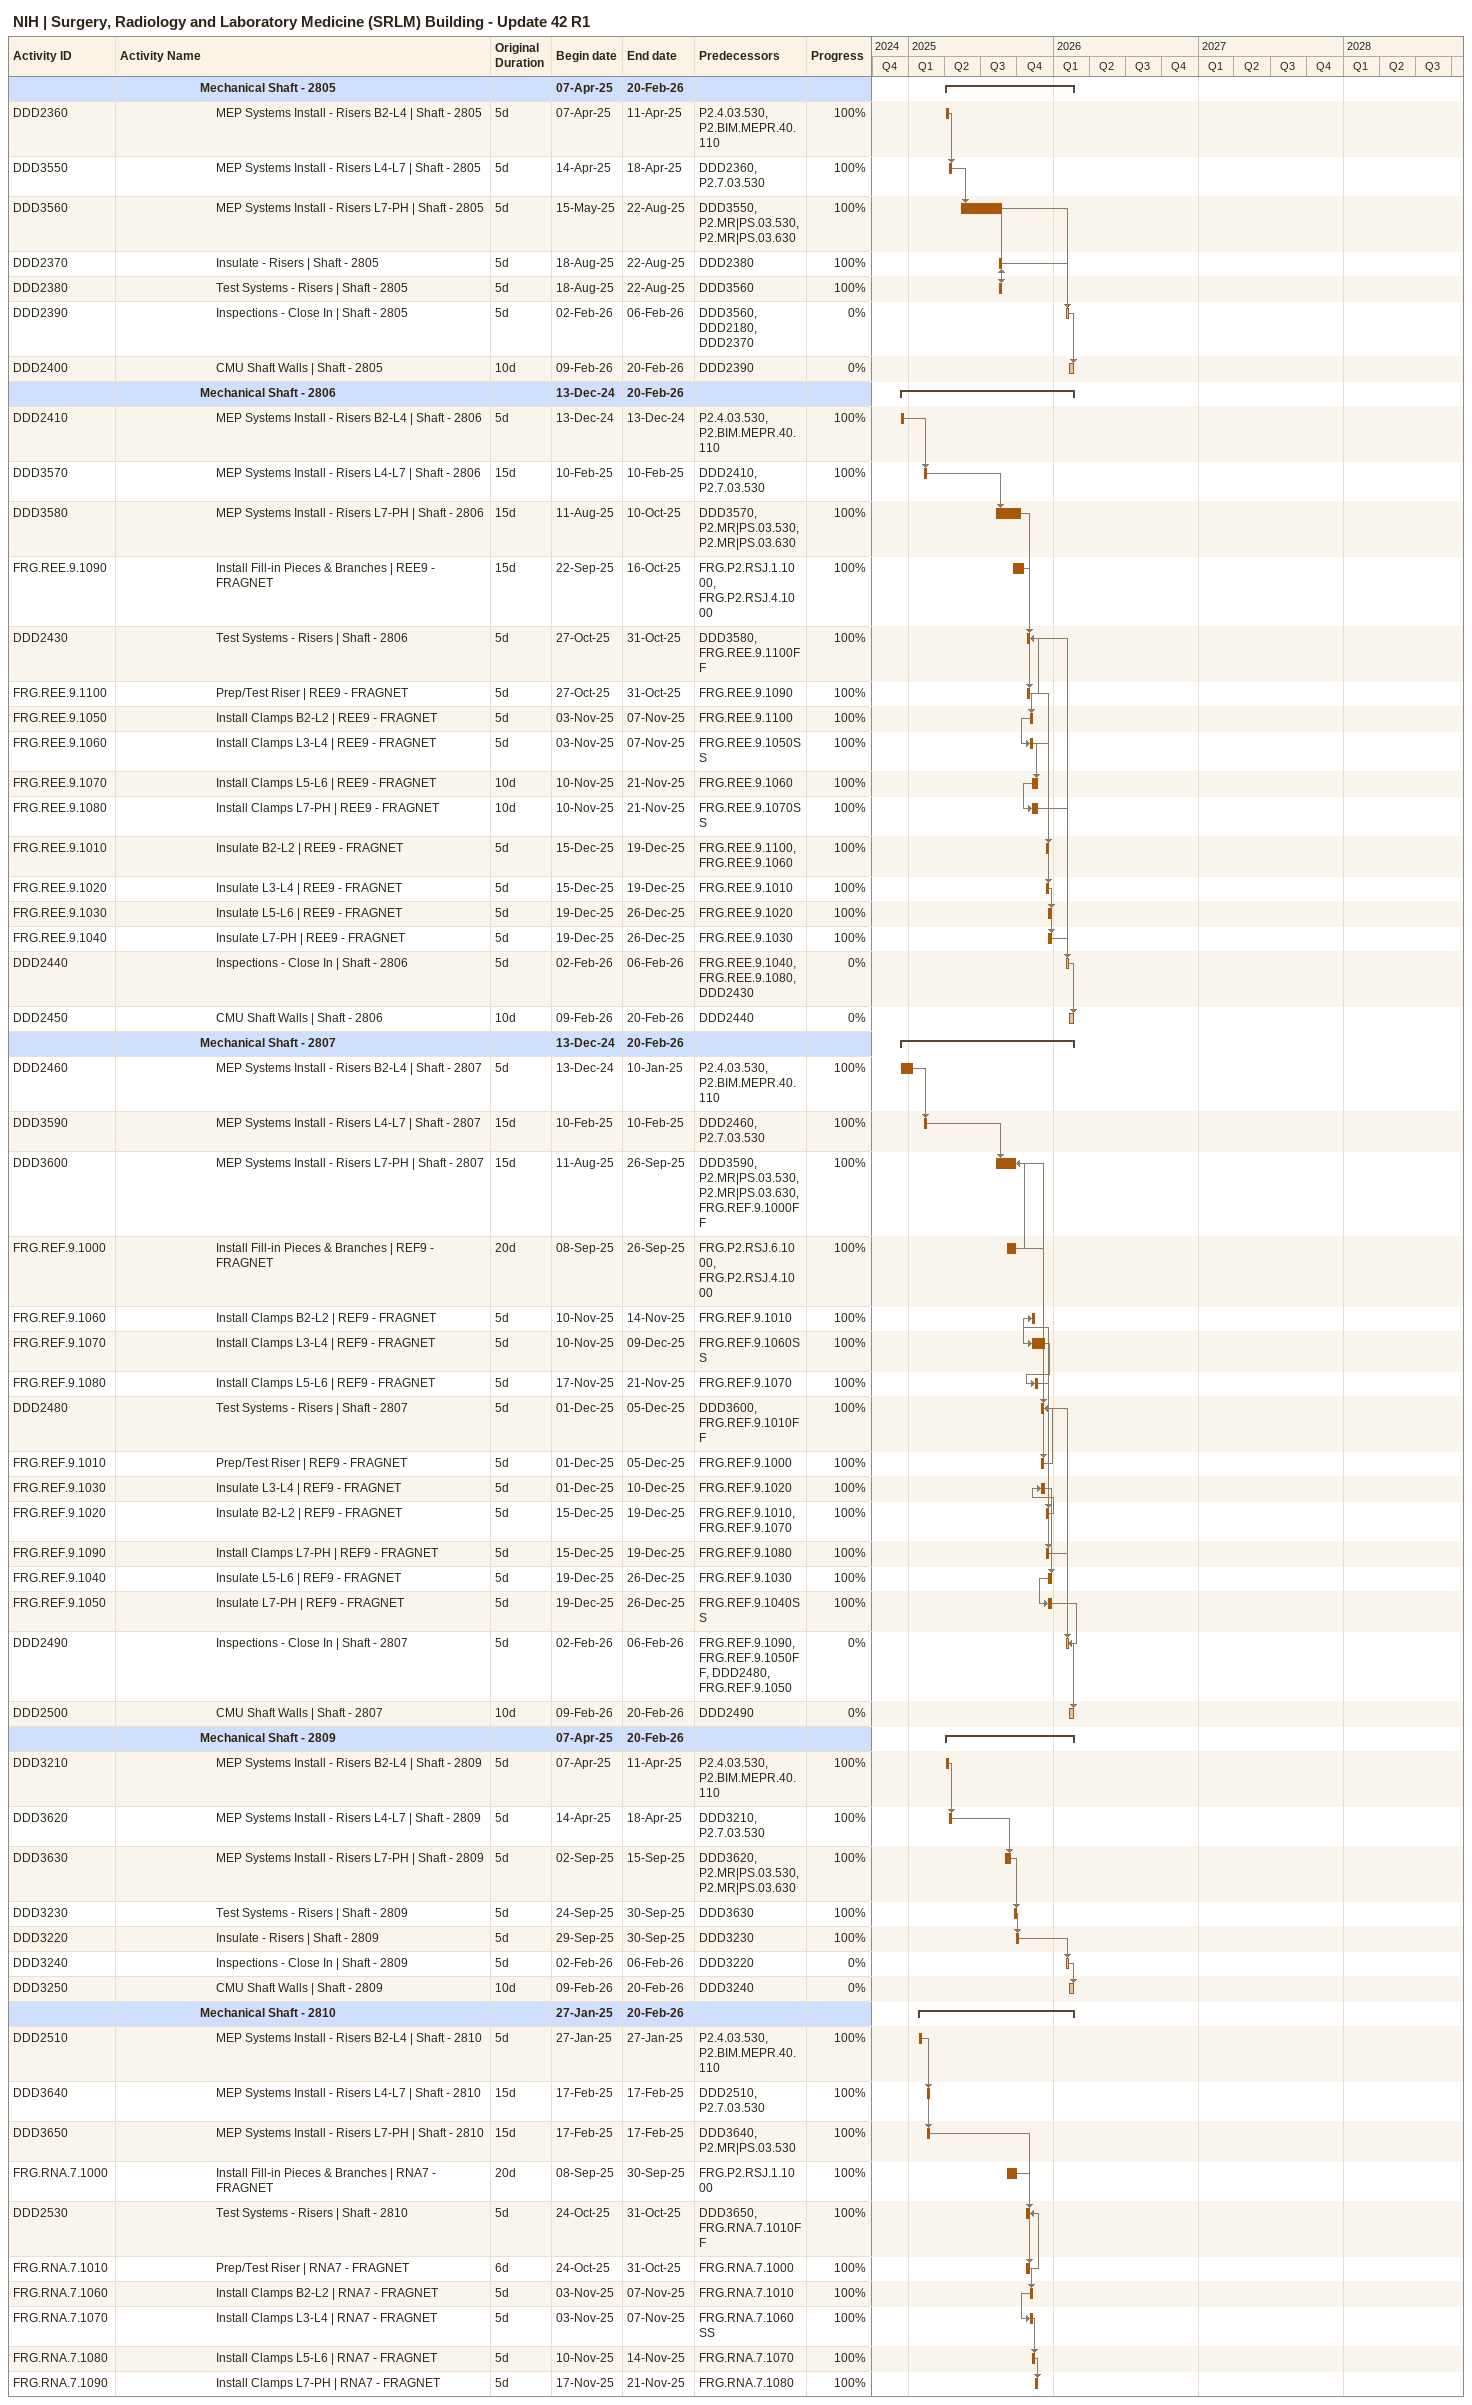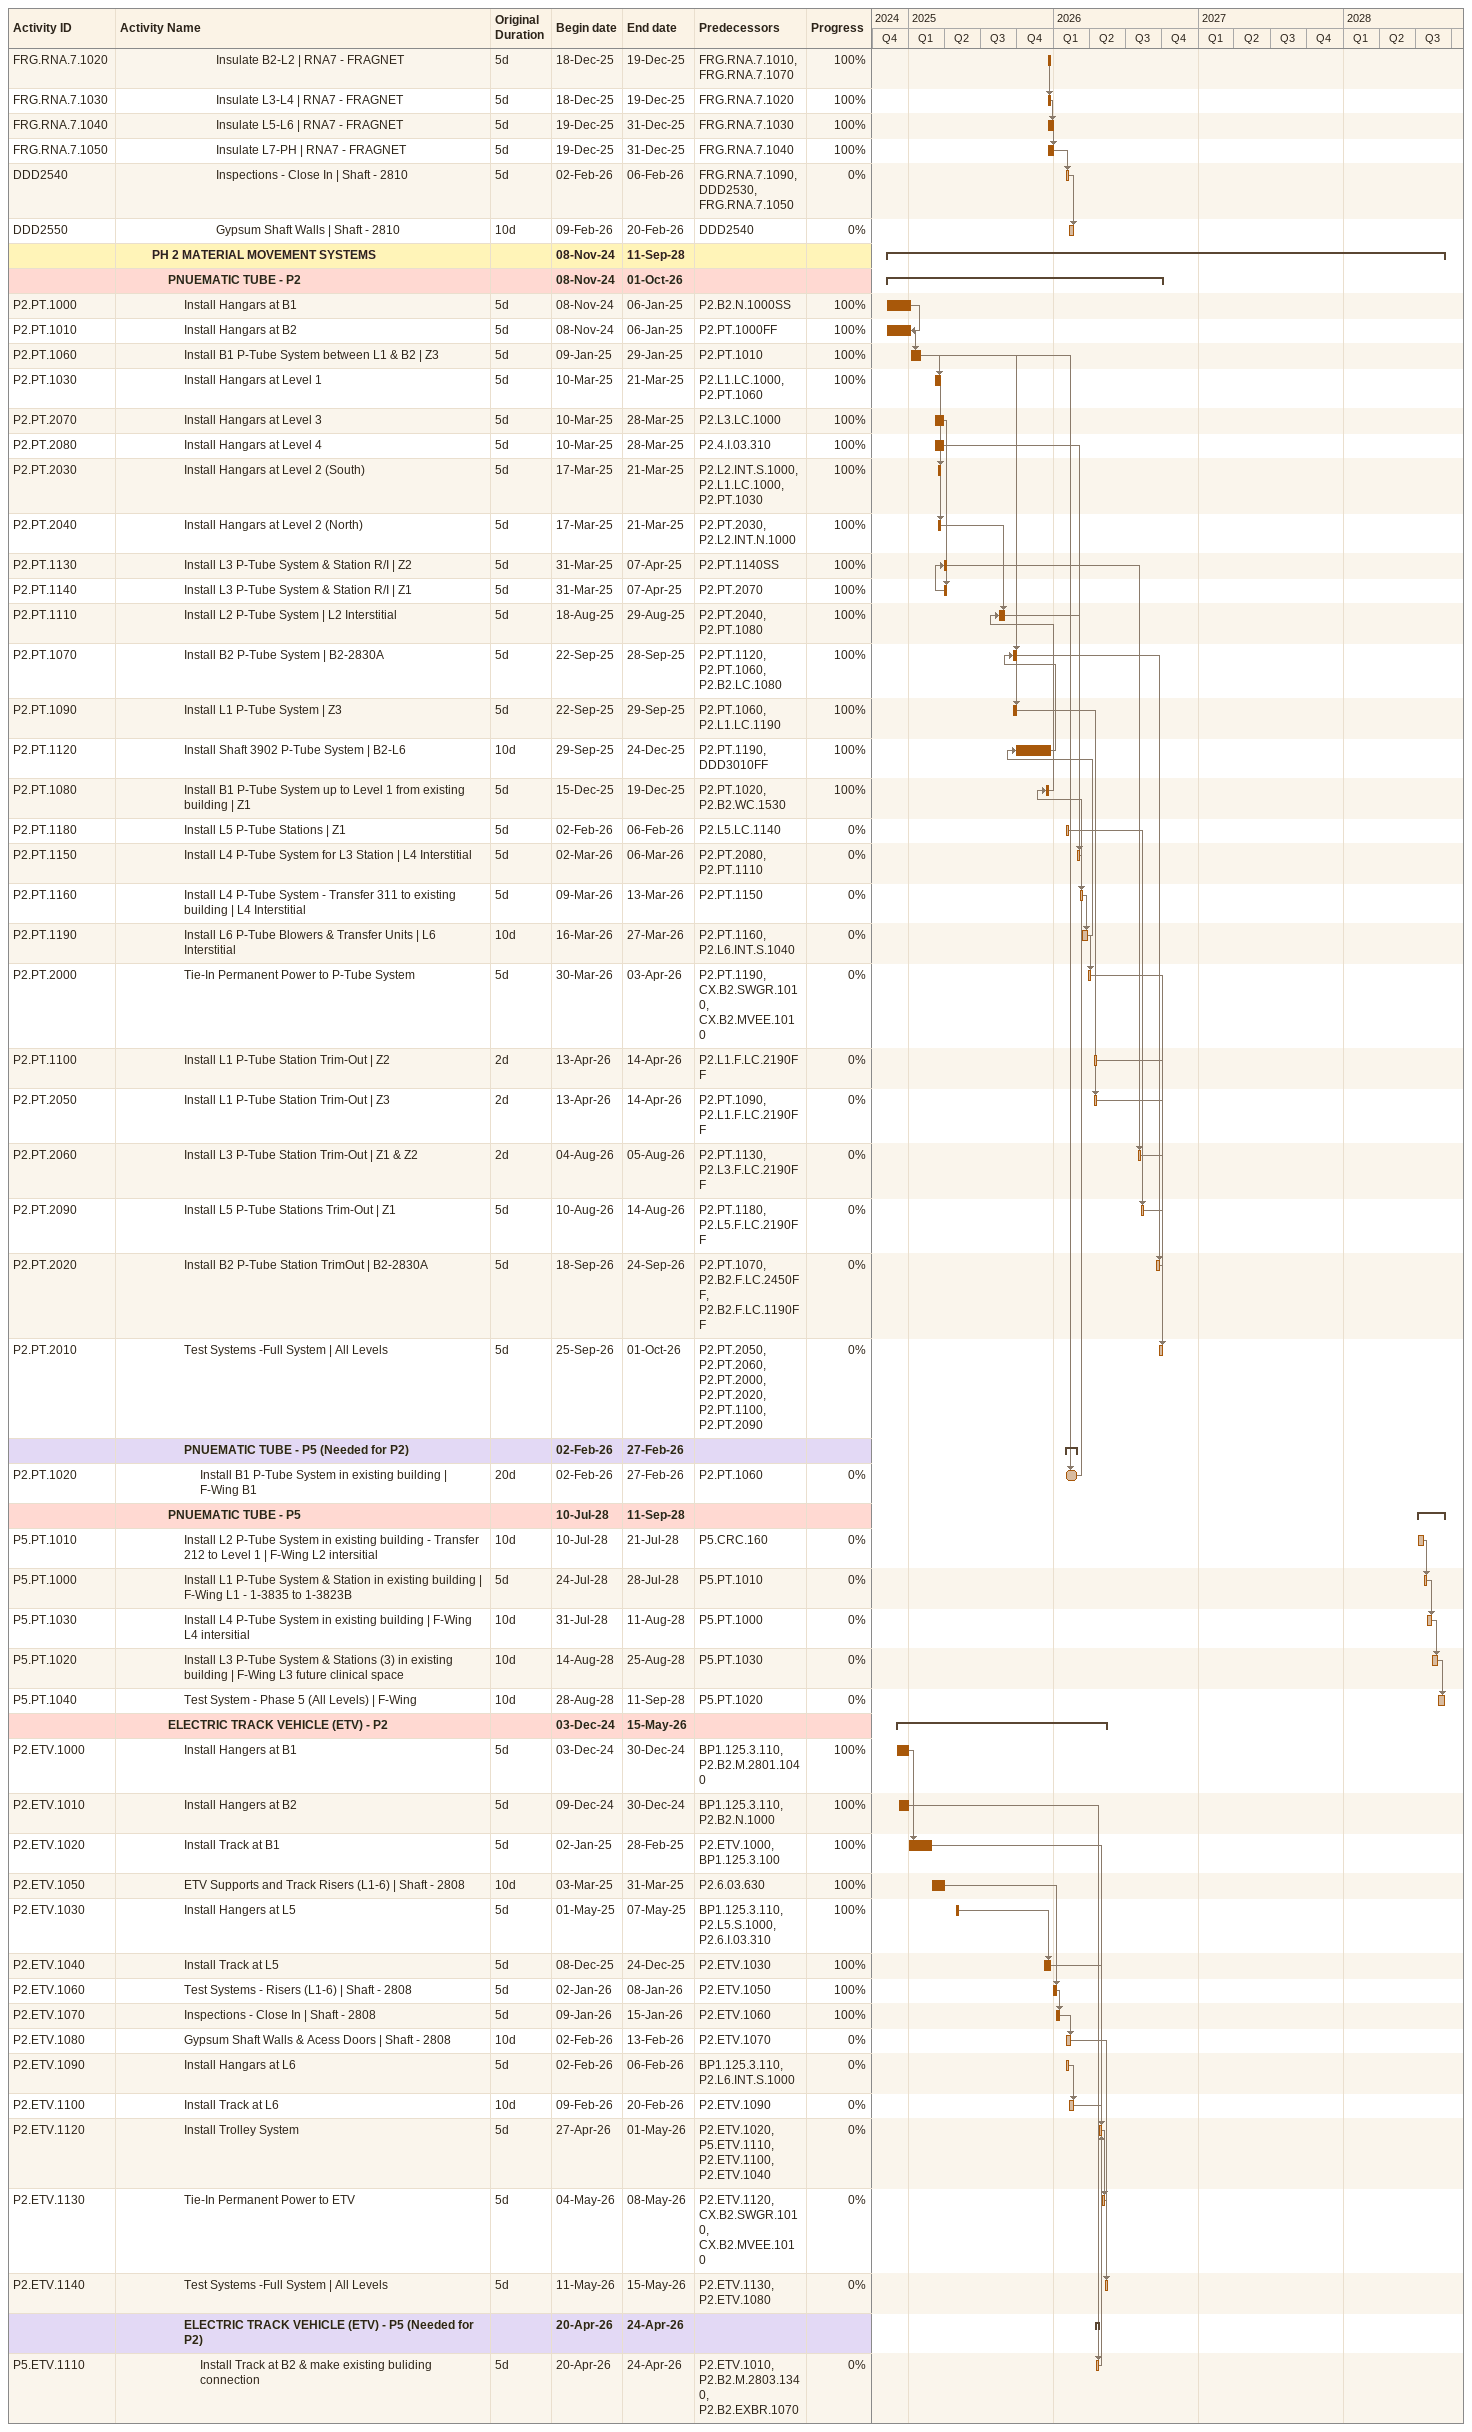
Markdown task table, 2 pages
NIH | Surgery, Radiology and Laboratory Medicine (SRLM) Building - Update 42 R1

| ID | Level | Task | Original duration | Start | Finish | Predecessors | % complete |
|---|---|---|---|---|---|---|---|
|  | 6 | **Mechanical Shaft - 2805** |  | 2025-04-07 | 2026-02-20 |  |  |
| DDD2360 | 7 | MEP Systems Install - Risers B2-L4 \| Shaft - 2805 | 5d | 2025-04-07 | 2025-04-11 | P2.4.03.530, P2.BIM.MEPR.40.110 | 100 |
| DDD3550 | 7 | MEP Systems Install - Risers L4-L7 \| Shaft - 2805 | 5d | 2025-04-14 | 2025-04-18 | DDD2360, P2.7.03.530 | 100 |
| DDD3560 | 7 | MEP Systems Install - Risers L7-PH \| Shaft - 2805 | 5d | 2025-05-15 | 2025-08-22 | DDD3550, P2.MR\|PS.03.530, P2.MR\|PS.03.630 | 100 |
| DDD2370 | 7 | Insulate - Risers \| Shaft - 2805 | 5d | 2025-08-18 | 2025-08-22 | DDD2380 | 100 |
| DDD2380 | 7 | Test Systems - Risers \| Shaft - 2805 | 5d | 2025-08-18 | 2025-08-22 | DDD3560 | 100 |
| DDD2390 | 7 | Inspections - Close In \| Shaft - 2805 | 5d | 2026-02-02 | 2026-02-06 | DDD3560, DDD2180, DDD2370 | 0 |
| DDD2400 | 7 | CMU Shaft Walls \| Shaft - 2805 | 10d | 2026-02-09 | 2026-02-20 | DDD2390 | 0 |
|  | 6 | **Mechanical Shaft - 2806** |  | 2024-12-13 | 2026-02-20 |  |  |
| DDD2410 | 7 | MEP Systems Install - Risers B2-L4 \| Shaft - 2806 | 5d | 2024-12-13 | 2024-12-13 | P2.4.03.530, P2.BIM.MEPR.40.110 | 100 |
| DDD3570 | 7 | MEP Systems Install - Risers L4-L7 \| Shaft - 2806 | 15d | 2025-02-10 | 2025-02-10 | DDD2410, P2.7.03.530 | 100 |
| DDD3580 | 7 | MEP Systems Install - Risers L7-PH \| Shaft - 2806 | 15d | 2025-08-11 | 2025-10-10 | DDD3570, P2.MR\|PS.03.530, P2.MR\|PS.03.630 | 100 |
| FRG.REE.9.1090 | 7 | Install Fill-in Pieces & Branches \| REE9 - FRAGNET | 15d | 2025-09-22 | 2025-10-16 | FRG.P2.RSJ.1.1000, FRG.P2.RSJ.4.1000 | 100 |
| DDD2430 | 7 | Test Systems - Risers \| Shaft - 2806 | 5d | 2025-10-27 | 2025-10-31 | DDD3580, FRG.REE.9.1100FF | 100 |
| FRG.REE.9.1100 | 7 | Prep/Test Riser \| REE9 - FRAGNET | 5d | 2025-10-27 | 2025-10-31 | FRG.REE.9.1090 | 100 |
| FRG.REE.9.1050 | 7 | Install Clamps B2-L2 \| REE9 - FRAGNET | 5d | 2025-11-03 | 2025-11-07 | FRG.REE.9.1100 | 100 |
| FRG.REE.9.1060 | 7 | Install Clamps L3-L4 \| REE9 - FRAGNET | 5d | 2025-11-03 | 2025-11-07 | FRG.REE.9.1050SS | 100 |
| FRG.REE.9.1070 | 7 | Install Clamps L5-L6 \| REE9 - FRAGNET | 10d | 2025-11-10 | 2025-11-21 | FRG.REE.9.1060 | 100 |
| FRG.REE.9.1080 | 7 | Install Clamps L7-PH \| REE9 - FRAGNET | 10d | 2025-11-10 | 2025-11-21 | FRG.REE.9.1070SS | 100 |
| FRG.REE.9.1010 | 7 | Insulate B2-L2 \| REE9 - FRAGNET | 5d | 2025-12-15 | 2025-12-19 | FRG.REE.9.1100, FRG.REE.9.1060 | 100 |
| FRG.REE.9.1020 | 7 | Insulate L3-L4 \| REE9 - FRAGNET | 5d | 2025-12-15 | 2025-12-19 | FRG.REE.9.1010 | 100 |
| FRG.REE.9.1030 | 7 | Insulate L5-L6 \| REE9 - FRAGNET | 5d | 2025-12-19 | 2025-12-26 | FRG.REE.9.1020 | 100 |
| FRG.REE.9.1040 | 7 | Insulate L7-PH \| REE9 - FRAGNET | 5d | 2025-12-19 | 2025-12-26 | FRG.REE.9.1030 | 100 |
| DDD2440 | 7 | Inspections - Close In \| Shaft - 2806 | 5d | 2026-02-02 | 2026-02-06 | FRG.REE.9.1040, FRG.REE.9.1080, DDD2430 | 0 |
| DDD2450 | 7 | CMU Shaft Walls \| Shaft - 2806 | 10d | 2026-02-09 | 2026-02-20 | DDD2440 | 0 |
|  | 6 | **Mechanical Shaft - 2807** |  | 2024-12-13 | 2026-02-20 |  |  |
| DDD2460 | 7 | MEP Systems Install - Risers B2-L4 \| Shaft - 2807 | 5d | 2024-12-13 | 2025-01-10 | P2.4.03.530, P2.BIM.MEPR.40.110 | 100 |
| DDD3590 | 7 | MEP Systems Install - Risers L4-L7 \| Shaft - 2807 | 15d | 2025-02-10 | 2025-02-10 | DDD2460, P2.7.03.530 | 100 |
| DDD3600 | 7 | MEP Systems Install - Risers L7-PH \| Shaft - 2807 | 15d | 2025-08-11 | 2025-09-26 | DDD3590, P2.MR\|PS.03.530, P2.MR\|PS.03.630, FRG.REF.9.1000FF | 100 |
| FRG.REF.9.1000 | 7 | Install Fill-in Pieces & Branches \| REF9 - FRAGNET | 20d | 2025-09-08 | 2025-09-26 | FRG.P2.RSJ.6.1000, FRG.P2.RSJ.4.1000 | 100 |
| FRG.REF.9.1060 | 7 | Install Clamps B2-L2 \| REF9 - FRAGNET | 5d | 2025-11-10 | 2025-11-14 | FRG.REF.9.1010 | 100 |
| FRG.REF.9.1070 | 7 | Install Clamps L3-L4 \| REF9 - FRAGNET | 5d | 2025-11-10 | 2025-12-09 | FRG.REF.9.1060SS | 100 |
| FRG.REF.9.1080 | 7 | Install Clamps L5-L6 \| REF9 - FRAGNET | 5d | 2025-11-17 | 2025-11-21 | FRG.REF.9.1070 | 100 |
| DDD2480 | 7 | Test Systems - Risers \| Shaft - 2807 | 5d | 2025-12-01 | 2025-12-05 | DDD3600, FRG.REF.9.1010FF | 100 |
| FRG.REF.9.1010 | 7 | Prep/Test Riser \| REF9 - FRAGNET | 5d | 2025-12-01 | 2025-12-05 | FRG.REF.9.1000 | 100 |
| FRG.REF.9.1030 | 7 | Insulate L3-L4 \| REF9 - FRAGNET | 5d | 2025-12-01 | 2025-12-10 | FRG.REF.9.1020 | 100 |
| FRG.REF.9.1020 | 7 | Insulate B2-L2 \| REF9 - FRAGNET | 5d | 2025-12-15 | 2025-12-19 | FRG.REF.9.1010, FRG.REF.9.1070 | 100 |
| FRG.REF.9.1090 | 7 | Install Clamps L7-PH \| REF9 - FRAGNET | 5d | 2025-12-15 | 2025-12-19 | FRG.REF.9.1080 | 100 |
| FRG.REF.9.1040 | 7 | Insulate L5-L6 \| REF9 - FRAGNET | 5d | 2025-12-19 | 2025-12-26 | FRG.REF.9.1030 | 100 |
| FRG.REF.9.1050 | 7 | Insulate L7-PH \| REF9 - FRAGNET | 5d | 2025-12-19 | 2025-12-26 | FRG.REF.9.1040SS | 100 |
| DDD2490 | 7 | Inspections - Close In \| Shaft - 2807 | 5d | 2026-02-02 | 2026-02-06 | FRG.REF.9.1090, FRG.REF.9.1050FF, DDD2480, FRG.REF.9.1050 | 0 |
| DDD2500 | 7 | CMU Shaft Walls \| Shaft - 2807 | 10d | 2026-02-09 | 2026-02-20 | DDD2490 | 0 |
|  | 6 | **Mechanical Shaft - 2809** |  | 2025-04-07 | 2026-02-20 |  |  |
| DDD3210 | 7 | MEP Systems Install - Risers B2-L4 \| Shaft - 2809 | 5d | 2025-04-07 | 2025-04-11 | P2.4.03.530, P2.BIM.MEPR.40.110 | 100 |
| DDD3620 | 7 | MEP Systems Install - Risers L4-L7 \| Shaft - 2809 | 5d | 2025-04-14 | 2025-04-18 | DDD3210, P2.7.03.530 | 100 |
| DDD3630 | 7 | MEP Systems Install - Risers L7-PH \| Shaft - 2809 | 5d | 2025-09-02 | 2025-09-15 | DDD3620, P2.MR\|PS.03.530, P2.MR\|PS.03.630 | 100 |
| DDD3230 | 7 | Test Systems - Risers \| Shaft - 2809 | 5d | 2025-09-24 | 2025-09-30 | DDD3630 | 100 |
| DDD3220 | 7 | Insulate - Risers \| Shaft - 2809 | 5d | 2025-09-29 | 2025-09-30 | DDD3230 | 100 |
| DDD3240 | 7 | Inspections - Close In \| Shaft - 2809 | 5d | 2026-02-02 | 2026-02-06 | DDD3220 | 0 |
| DDD3250 | 7 | CMU Shaft Walls \| Shaft - 2809 | 10d | 2026-02-09 | 2026-02-20 | DDD3240 | 0 |
|  | 6 | **Mechanical Shaft - 2810** |  | 2025-01-27 | 2026-02-20 |  |  |
| DDD2510 | 7 | MEP Systems Install - Risers B2-L4 \| Shaft - 2810 | 5d | 2025-01-27 | 2025-01-27 | P2.4.03.530, P2.BIM.MEPR.40.110 | 100 |
| DDD3640 | 7 | MEP Systems Install - Risers L4-L7 \| Shaft - 2810 | 15d | 2025-02-17 | 2025-02-17 | DDD2510, P2.7.03.530 | 100 |
| DDD3650 | 7 | MEP Systems Install - Risers L7-PH \| Shaft - 2810 | 15d | 2025-02-17 | 2025-02-17 | DDD3640, P2.MR\|PS.03.530 | 100 |
| FRG.RNA.7.1000 | 7 | Install Fill-in Pieces & Branches \| RNA7 - FRAGNET | 20d | 2025-09-08 | 2025-09-30 | FRG.P2.RSJ.1.1000 | 100 |
| DDD2530 | 7 | Test Systems - Risers \| Shaft - 2810 | 5d | 2025-10-24 | 2025-10-31 | DDD3650, FRG.RNA.7.1010FF | 100 |
| FRG.RNA.7.1010 | 7 | Prep/Test Riser \| RNA7 - FRAGNET | 6d | 2025-10-24 | 2025-10-31 | FRG.RNA.7.1000 | 100 |
| FRG.RNA.7.1060 | 7 | Install Clamps B2-L2 \| RNA7 - FRAGNET | 5d | 2025-11-03 | 2025-11-07 | FRG.RNA.7.1010 | 100 |
| FRG.RNA.7.1070 | 7 | Install Clamps L3-L4 \| RNA7 - FRAGNET | 5d | 2025-11-03 | 2025-11-07 | FRG.RNA.7.1060SS | 100 |
| FRG.RNA.7.1080 | 7 | Install Clamps L5-L6 \| RNA7 - FRAGNET | 5d | 2025-11-10 | 2025-11-14 | FRG.RNA.7.1070 | 100 |
| FRG.RNA.7.1090 | 7 | Install Clamps L7-PH \| RNA7 - FRAGNET | 5d | 2025-11-17 | 2025-11-21 | FRG.RNA.7.1080 | 100 |
| FRG.RNA.7.1020 | 7 | Insulate B2-L2 \| RNA7 - FRAGNET | 5d | 2025-12-18 | 2025-12-19 | FRG.RNA.7.1010, FRG.RNA.7.1070 | 100 |
| FRG.RNA.7.1030 | 7 | Insulate L3-L4 \| RNA7 - FRAGNET | 5d | 2025-12-18 | 2025-12-19 | FRG.RNA.7.1020 | 100 |
| FRG.RNA.7.1040 | 7 | Insulate L5-L6 \| RNA7 - FRAGNET | 5d | 2025-12-19 | 2025-12-31 | FRG.RNA.7.1030 | 100 |
| FRG.RNA.7.1050 | 7 | Insulate L7-PH \| RNA7 - FRAGNET | 5d | 2025-12-19 | 2025-12-31 | FRG.RNA.7.1040 | 100 |
| DDD2540 | 7 | Inspections - Close In \| Shaft - 2810 | 5d | 2026-02-02 | 2026-02-06 | FRG.RNA.7.1090, DDD2530, FRG.RNA.7.1050 | 0 |
| DDD2550 | 7 | Gypsum Shaft Walls \| Shaft - 2810 | 10d | 2026-02-09 | 2026-02-20 | DDD2540 | 0 |
|  | 3 | **PH 2 MATERIAL MOVEMENT SYSTEMS** |  | 2024-11-08 | 2028-09-11 |  |  |
|  | 4 | **PNUEMATIC TUBE - P2** |  | 2024-11-08 | 2026-10-01 |  |  |
| P2.PT.1000 | 5 | Install Hangars at B1 | 5d | 2024-11-08 | 2025-01-06 | P2.B2.N.1000SS | 100 |
| P2.PT.1010 | 5 | Install Hangars at B2 | 5d | 2024-11-08 | 2025-01-06 | P2.PT.1000FF | 100 |
| P2.PT.1060 | 5 | Install B1 P-Tube System between L1 & B2 \| Z3 | 5d | 2025-01-09 | 2025-01-29 | P2.PT.1010 | 100 |
| P2.PT.1030 | 5 | Install Hangars at Level 1 | 5d | 2025-03-10 | 2025-03-21 | P2.L1.LC.1000, P2.PT.1060 | 100 |
| P2.PT.2070 | 5 | Install Hangars at Level 3 | 5d | 2025-03-10 | 2025-03-28 | P2.L3.LC.1000 | 100 |
| P2.PT.2080 | 5 | Install Hangars at Level 4 | 5d | 2025-03-10 | 2025-03-28 | P2.4.I.03.310 | 100 |
| P2.PT.2030 | 5 | Install Hangars at Level 2 (South) | 5d | 2025-03-17 | 2025-03-21 | P2.L2.INT.S.1000, P2.L1.LC.1000, P2.PT.1030 | 100 |
| P2.PT.2040 | 5 | Install Hangars at Level 2 (North) | 5d | 2025-03-17 | 2025-03-21 | P2.PT.2030, P2.L2.INT.N.1000 | 100 |
| P2.PT.1130 | 5 | Install L3 P-Tube System & Station R/I \| Z2 | 5d | 2025-03-31 | 2025-04-07 | P2.PT.1140SS | 100 |
| P2.PT.1140 | 5 | Install L3 P-Tube System & Station R/I \| Z1 | 5d | 2025-03-31 | 2025-04-07 | P2.PT.2070 | 100 |
| P2.PT.1110 | 5 | Install L2 P-Tube System \| L2 Interstitial | 5d | 2025-08-18 | 2025-08-29 | P2.PT.2040, P2.PT.1080 | 100 |
| P2.PT.1070 | 5 | Install B2 P-Tube System \| B2-2830A | 5d | 2025-09-22 | 2025-09-28 | P2.PT.1120, P2.PT.1060, P2.B2.LC.1080 | 100 |
| P2.PT.1090 | 5 | Install L1 P-Tube System \| Z3 | 5d | 2025-09-22 | 2025-09-29 | P2.PT.1060, P2.L1.LC.1190 | 100 |
| P2.PT.1120 | 5 | Install Shaft 3902 P-Tube System \| B2-L6 | 10d | 2025-09-29 | 2025-12-24 | P2.PT.1190, DDD3010FF | 100 |
| P2.PT.1080 | 5 | Install B1 P-Tube System up to Level 1 from existing building \| Z1 | 5d | 2025-12-15 | 2025-12-19 | P2.PT.1020, P2.B2.WC.1530 | 100 |
| P2.PT.1180 | 5 | Install L5 P-Tube Stations \| Z1 | 5d | 2026-02-02 | 2026-02-06 | P2.L5.LC.1140 | 0 |
| P2.PT.1150 | 5 | Install L4 P-Tube System for L3 Station \| L4 Interstitial | 5d | 2026-03-02 | 2026-03-06 | P2.PT.2080, P2.PT.1110 | 0 |
| P2.PT.1160 | 5 | Install L4 P-Tube System - Transfer 311 to existing building \| L4 Interstitial | 5d | 2026-03-09 | 2026-03-13 | P2.PT.1150 | 0 |
| P2.PT.1190 | 5 | Install L6 P-Tube Blowers & Transfer Units \| L6 Interstitial | 10d | 2026-03-16 | 2026-03-27 | P2.PT.1160, P2.L6.INT.S.1040 | 0 |
| P2.PT.2000 | 5 | Tie-In Permanent Power to P-Tube System | 5d | 2026-03-30 | 2026-04-03 | P2.PT.1190, CX.B2.SWGR.1010, CX.B2.MVEE.1010 | 0 |
| P2.PT.1100 | 5 | Install L1 P-Tube Station Trim-Out \| Z2 | 2d | 2026-04-13 | 2026-04-14 | P2.L1.F.LC.2190FF | 0 |
| P2.PT.2050 | 5 | Install L1 P-Tube Station Trim-Out \| Z3 | 2d | 2026-04-13 | 2026-04-14 | P2.PT.1090, P2.L1.F.LC.2190FF | 0 |
| P2.PT.2060 | 5 | Install L3 P-Tube Station Trim-Out \| Z1 & Z2 | 2d | 2026-08-04 | 2026-08-05 | P2.PT.1130, P2.L3.F.LC.2190FF | 0 |
| P2.PT.2090 | 5 | Install L5 P-Tube Stations Trim-Out \| Z1 | 5d | 2026-08-10 | 2026-08-14 | P2.PT.1180, P2.L5.F.LC.2190FF | 0 |
| P2.PT.2020 | 5 | Install B2 P-Tube Station TrimOut \| B2-2830A | 5d | 2026-09-18 | 2026-09-24 | P2.PT.1070, P2.B2.F.LC.2450FF, P2.B2.F.LC.1190FF | 0 |
| P2.PT.2010 | 5 | Test Systems -Full System \| All Levels | 5d | 2026-09-25 | 2026-10-01 | P2.PT.2050, P2.PT.2060, P2.PT.2000, P2.PT.2020, P2.PT.1100, P2.PT.2090 | 0 |
|  | 5 | **PNUEMATIC TUBE - P5 (Needed for P2)** |  | 2026-02-02 | 2026-02-27 |  |  |
| P2.PT.1020 | 6 | Install B1 P-Tube System in existing building \| F-Wing B1 | 20d | 2026-02-02 | 2026-02-27 | P2.PT.1060 | 0 |
|  | 4 | **PNUEMATIC TUBE - P5** |  | 2028-07-10 | 2028-09-11 |  |  |
| P5.PT.1010 | 5 | Install L2 P-Tube System in existing building - Transfer 212 to Level 1 \| F-Wing L2 intersitial | 10d | 2028-07-10 | 2028-07-21 | P5.CRC.160 | 0 |
| P5.PT.1000 | 5 | Install L1 P-Tube System & Station in existing building \| F-Wing L1 - 1-3835 to 1-3823B | 5d | 2028-07-24 | 2028-07-28 | P5.PT.1010 | 0 |
| P5.PT.1030 | 5 | Install L4 P-Tube System in existing building \| F-Wing L4 intersitial | 10d | 2028-07-31 | 2028-08-11 | P5.PT.1000 | 0 |
| P5.PT.1020 | 5 | Install L3 P-Tube System & Stations (3) in existing building \| F-Wing L3 future clinical space | 10d | 2028-08-14 | 2028-08-25 | P5.PT.1030 | 0 |
| P5.PT.1040 | 5 | Test System - Phase 5 (All Levels) \| F-Wing | 10d | 2028-08-28 | 2028-09-11 | P5.PT.1020 | 0 |
|  | 4 | **ELECTRIC TRACK VEHICLE (ETV) - P2** |  | 2024-12-03 | 2026-05-15 |  |  |
| P2.ETV.1000 | 5 | Install Hangers at B1 | 5d | 2024-12-03 | 2024-12-30 | BP1.125.3.110, P2.B2.M.2801.1040 | 100 |
| P2.ETV.1010 | 5 | Install Hangers at B2 | 5d | 2024-12-09 | 2024-12-30 | BP1.125.3.110, P2.B2.N.1000 | 100 |
| P2.ETV.1020 | 5 | Install Track at B1 | 5d | 2025-01-02 | 2025-02-28 | P2.ETV.1000, BP1.125.3.100 | 100 |
| P2.ETV.1050 | 5 | ETV Supports and Track Risers (L1-6) \| Shaft - 2808 | 10d | 2025-03-03 | 2025-03-31 | P2.6.03.630 | 100 |
| P2.ETV.1030 | 5 | Install Hangers at L5 | 5d | 2025-05-01 | 2025-05-07 | BP1.125.3.110, P2.L5.S.1000, P2.6.I.03.310 | 100 |
| P2.ETV.1040 | 5 | Install Track at L5 | 5d | 2025-12-08 | 2025-12-24 | P2.ETV.1030 | 100 |
| P2.ETV.1060 | 5 | Test Systems - Risers (L1-6) \| Shaft - 2808 | 5d | 2026-01-02 | 2026-01-08 | P2.ETV.1050 | 100 |
| P2.ETV.1070 | 5 | Inspections - Close In \| Shaft - 2808 | 5d | 2026-01-09 | 2026-01-15 | P2.ETV.1060 | 100 |
| P2.ETV.1080 | 5 | Gypsum Shaft Walls & Acess Doors \| Shaft - 2808 | 10d | 2026-02-02 | 2026-02-13 | P2.ETV.1070 | 0 |
| P2.ETV.1090 | 5 | Install Hangars at L6 | 5d | 2026-02-02 | 2026-02-06 | BP1.125.3.110, P2.L6.INT.S.1000 | 0 |
| P2.ETV.1100 | 5 | Install Track at L6 | 10d | 2026-02-09 | 2026-02-20 | P2.ETV.1090 | 0 |
| P2.ETV.1120 | 5 | Install Trolley System | 5d | 2026-04-27 | 2026-05-01 | P2.ETV.1020, P5.ETV.1110, P2.ETV.1100, P2.ETV.1040 | 0 |
| P2.ETV.1130 | 5 | Tie-In Permanent Power to ETV | 5d | 2026-05-04 | 2026-05-08 | P2.ETV.1120, CX.B2.SWGR.1010, CX.B2.MVEE.1010 | 0 |
| P2.ETV.1140 | 5 | Test Systems -Full System \| All Levels | 5d | 2026-05-11 | 2026-05-15 | P2.ETV.1130, P2.ETV.1080 | 0 |
|  | 5 | **ELECTRIC TRACK VEHICLE (ETV) - P5 (Needed for P2)** |  | 2026-04-20 | 2026-04-24 |  |  |
| P5.ETV.1110 | 6 | Install Track at B2 & make existing buliding connection | 5d | 2026-04-20 | 2026-04-24 | P2.ETV.1010, P2.B2.M.2803.1340, P2.B2.EXBR.1070 | 0 |
